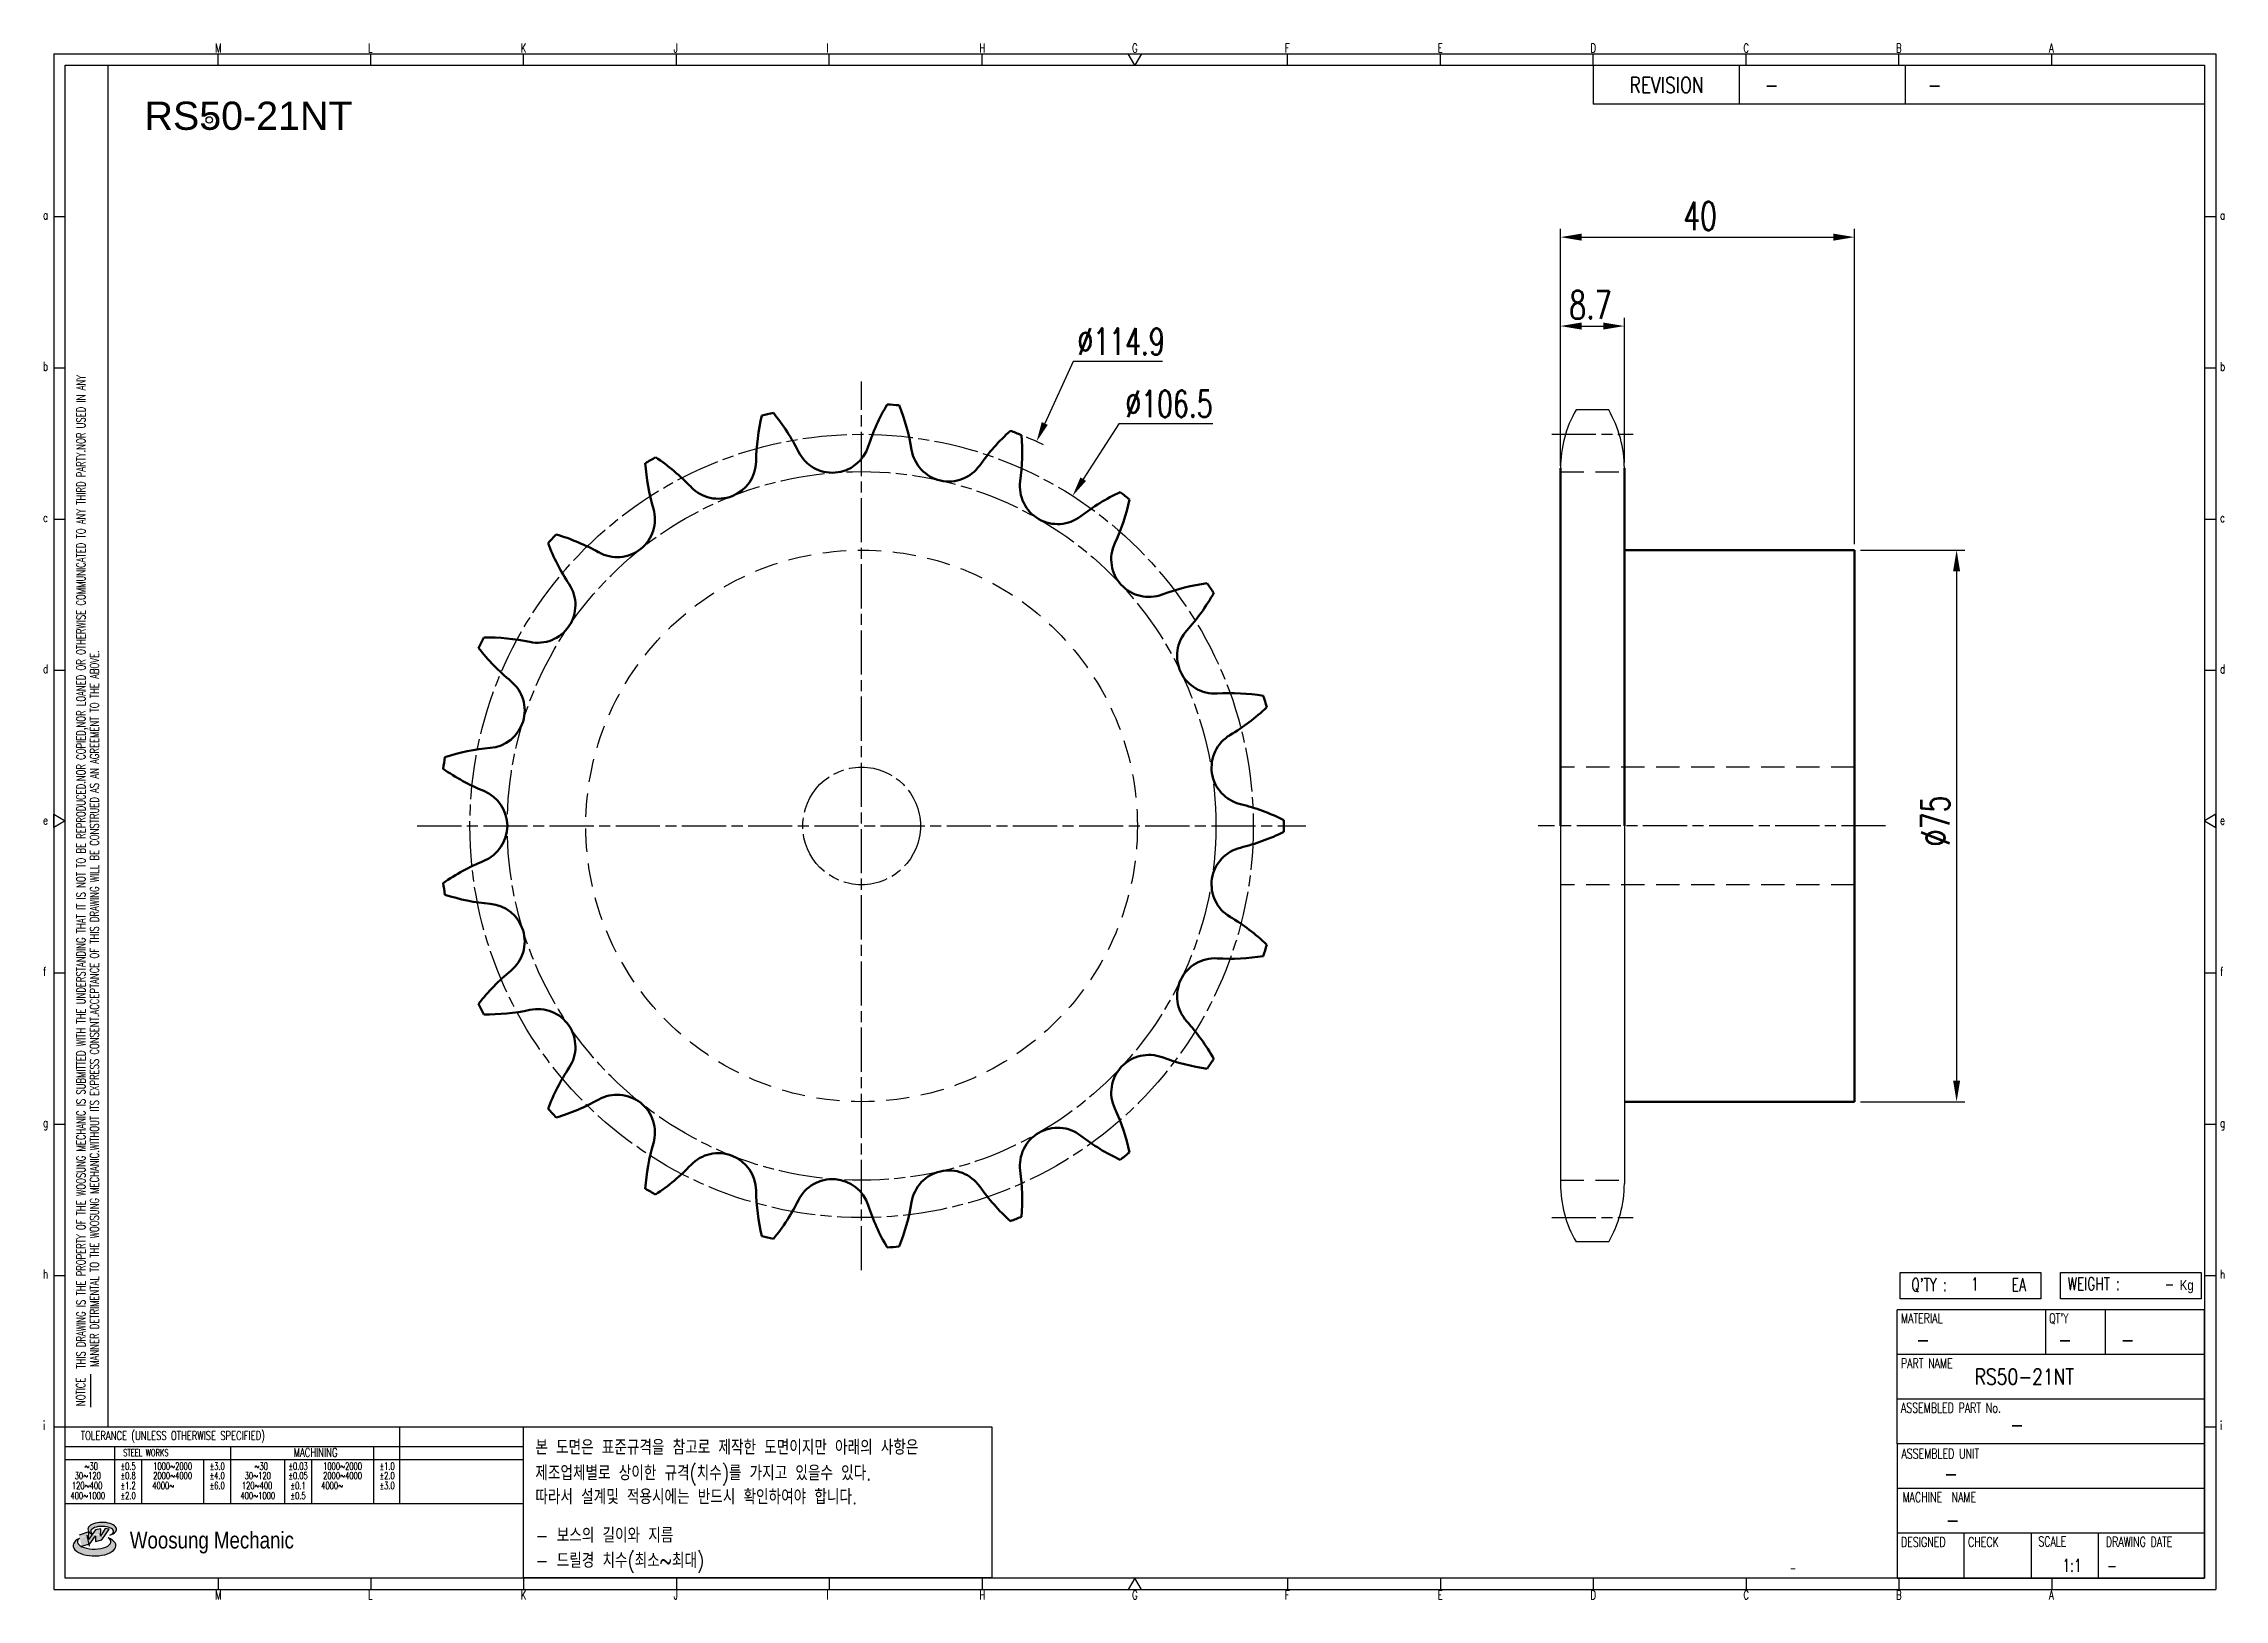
# Model space of a CAD drawing. Header units: millimetres. Extents: x 182 to 478, y 558 to 769.
import ezdxf
from ezdxf.enums import TextEntityAlignment as Align

# ---------------------------------------------------------------- set-up
doc = ezdxf.new("R2010")
doc.units = ezdxf.units.MM
for name, pattern in [('AM_ISO08W050', [18, 12, -1.5, 3, -1.5]), ('AM_ISO08W050x2', [9, 6, -0.75, 1.5, -0.75]), ('HIDDEN', [9.525, 6.35, -3.175])]:
    doc.linetypes.add(name, pattern=pattern)
for name, color, linetype, lineweight in [('1', 7, 'Continuous', 50), ('22', 30, 'AM_ISO08W050', 25), ('VIS', 7, 'Continuous', 50)]:
    doc.layers.add(name, color=color, linetype=linetype, lineweight=lineweight)
for name, color, linetype in [('HL', 2, 'HIDDEN'), ('S-DIM', 7, 'Continuous'), ('TITLE', 7, 'Continuous'), ('도면레이아웃', 7, 'Continuous')]:
    doc.layers.add(name, color=color, linetype=linetype)
doc.styles.add('HAN', font='ROMANS.shx', dxfattribs={"width": 0.7, "bigfont": 'whgtxt.shx'})
doc.styles.add('HKD_ST2', font='romans.shx', dxfattribs={"width": 0.7, "height": 4, "bigfont": '@extfont2.shx'})
doc.styles.add('HSG', font='SIMPLEX.shx', dxfattribs={"width": 0.7, "bigfont": 'HSG.shx'})
doc.styles.add('ROMANS', font='romans.shx', dxfattribs={"width": 0.7, "bigfont": 'whgtxt.shx'})
doc.styles.add('SLDTEXTSTYLE4', font='arial.ttf', dxfattribs={"width": 0.8})
doc.styles.get("Standard").update_dxf_attribs({"font": 'arial.ttf'})
doc.dimstyles.new('APP4', dxfattribs={"dimscale": 1.6, "dimtxt": 2.4, "dimasz": 1.8, "dimexe": 0.7, "dimexo": 0.5, "dimgap": 0.6, "dimtad": 1, "dimtoh": 1, "dimdec": 1, "dimrnd": 0.01, "dimzin": 9, "dimdsep": 46, "dimtxsty": 'HSG', "dimcen": 0, "dimclrd": 1, "dimclre": 1, "dimclrt": 256, "dimazin": 2, "dimtp": 1, "dimtm": 1, "dimtfac": 0.5, "dimtdec": 1, "dimtofl": 0, "dimtmove": 0, "dimatfit": 3, "dimfxl": 0, "dimtvp": 1, "dimtolj": 2, "dimlwd": -1, "dimlwe": -1, "dimarcsym": 0})
doc.dimstyles.new('APP6', dxfattribs={"dimscale": 1.5, "dimtxt": 2.4, "dimasz": 1.8, "dimexe": 0.7, "dimexo": 0.5, "dimgap": 0.6, "dimtad": 1, "dimtoh": 1, "dimdec": 1, "dimrnd": 0.01, "dimzin": 9, "dimdsep": 46, "dimtxsty": 'HSG', "dimcen": 0, "dimclrd": 1, "dimclre": 1, "dimclrt": 256, "dimazin": 2, "dimtp": 1, "dimtm": 1, "dimtfac": 0.5, "dimtdec": 1, "dimtofl": 0, "dimtmove": 0, "dimatfit": 3, "dimfxl": 0, "dimtvp": 1, "dimtolj": 2, "dimlwd": -1, "dimlwe": -1, "dimarcsym": 0})

# ---------------------------------------------------------------- blocks, each defined once
blk = doc.blocks.new('*D9')
at = {"layer": 'Defpoints', "color": 0, "transparency": 16777216}
for p in [(316.7, 715.34), (269.12, 610.81)]:
    blk.add_point(p, dxfattribs=at)
at = {"layer": 'S-DIM', "color": 1, "transparency": 16777216}
for p, q in [((321.66, 726.24), (317.82, 717.8)), ((333.84, 726.24), (321.66, 726.24))]:
    blk.add_line(p, q, dxfattribs=at)
blk.add_arc((292.91, 663.08), 57.42, 64.4788, 67.02, dxfattribs=at)
blk.add_solid([(317.41, 717.99), (318.23, 717.62), (316.7, 715.34)], dxfattribs=at)
at = {"layer": 'S-DIM', "transparency": 16777216, "insert": (328.2, 728.94), "char_height": 3.6, "attachment_point": 5, "style": 'HSG'}
blk.add_mtext('\\A2;∅114.9', dxfattribs=at)
blk = doc.blocks.new('*D10')
at = {"layer": 'Defpoints', "color": 0, "transparency": 16777216}
for p in [(321.6, 707.95), (264.23, 618.21)]:
    blk.add_point(p, dxfattribs=at)
at = {"layer": 'S-DIM', "color": 1, "transparency": 16777216}
for p, q in [((327.87, 717.77), (323.05, 710.23)), ((340.65, 717.77), (327.87, 717.77))]:
    blk.add_line(p, q, dxfattribs=at)
blk.add_solid([(322.67, 710.47), (323.43, 709.99), (321.6, 707.95)], dxfattribs=at)
at = {"layer": 'S-DIM', "transparency": 16777216, "insert": (334.71, 720.47), "char_height": 3.6, "attachment_point": 5, "style": 'HSG'}
blk.add_mtext('\\A2;∅106.5', dxfattribs=at)
blk = doc.blocks.new('*D11')
at = {"layer": 'Defpoints', "color": 0, "transparency": 16777216}
for p in [(396.64, 731.05), (387.94, 711.71), (396.64, 711.71)]:
    blk.add_point(p, dxfattribs=at)
at = {"layer": 'S-DIM', "color": 1, "transparency": 16777216}
for p, q in [((387.94, 712.51), (387.94, 732.17)), ((390.82, 731.05), (393.76, 731.05)), ((396.64, 712.51), (396.64, 732.17))]:
    blk.add_line(p, q, dxfattribs=at)
for points in [[(390.82, 731.53), (390.82, 730.57), (387.94, 731.05)], [(393.76, 731.53), (393.76, 730.57), (396.64, 731.05)]]:
    blk.add_solid(points, dxfattribs=at)
at = {"layer": 'S-DIM', "transparency": 16777216, "insert": (392.01, 733.93), "char_height": 3.84, "attachment_point": 5, "style": 'HSG'}
blk.add_mtext('\\A2;8.7', dxfattribs=at)
blk = doc.blocks.new('*D12')
at = {"layer": 'Defpoints', "color": 0, "transparency": 16777216}
for p in [(427.94, 743.14), (387.94, 711.25), (427.94, 700.58)]:
    blk.add_point(p, dxfattribs=at)
at = {"layer": 'S-DIM', "color": 1, "transparency": 16777216}
for p, q in [((387.94, 712.05), (387.94, 744.26)), ((390.82, 743.14), (425.06, 743.14)), ((427.94, 701.38), (427.94, 744.26))]:
    blk.add_line(p, q, dxfattribs=at)
for points in [[(390.82, 743.62), (390.82, 742.66), (387.94, 743.14)], [(425.06, 743.62), (425.06, 742.66), (427.94, 743.14)]]:
    blk.add_solid(points, dxfattribs=at)
at = {"layer": 'S-DIM', "transparency": 16777216, "insert": (406.93, 746.02), "char_height": 3.84, "attachment_point": 5, "style": 'HSG'}
blk.add_mtext('\\A2;40', dxfattribs=at)
blk = doc.blocks.new('*D13')
at = {"layer": 'Defpoints', "color": 0, "transparency": 16777216}
for p in [(427.94, 700.58), (427.94, 625.58), (441.81, 625.58)]:
    blk.add_point(p, dxfattribs=at)
at = {"layer": 'S-DIM', "color": 1, "transparency": 16777216}
for p, q in [((428.74, 700.58), (442.93, 700.58)), ((441.81, 697.7), (441.81, 628.46)), ((428.74, 625.58), (442.93, 625.58))]:
    blk.add_line(p, q, dxfattribs=at)
for points in [[(441.33, 697.7), (442.29, 697.7), (441.81, 700.58)], [(441.33, 628.46), (442.29, 628.46), (441.81, 625.58)]]:
    blk.add_solid(points, dxfattribs=at)
at = {"layer": 'S-DIM', "transparency": 16777216, "insert": (438.93, 663.76), "char_height": 3.84, "attachment_point": 5, "rotation": 90, "style": 'HSG'}
blk.add_mtext('\\A2;%%c75', dxfattribs=at)
blk = doc.blocks.new('SUYWSHJH')
at = {"layer": '도면레이아웃'}
h = blk.add_hatch(color=10, dxfattribs=at)
h.paths.add_polyline_path([(1.544, 35.177), (1.554, 34.966), (1.779, 35.034), (2.054, 35.422), (1.908, 35.446), (1.728, 35.167), (1.741, 35.439), (1.547, 35.405), (1.292, 35.041), (1.295, 35.33), (0.943, 35.208), (1.03, 34.8), (1.336, 34.885)])
edge = h.paths.add_edge_path()
edge.add_ellipse((1.795, 35.421), major_axis=(-0.53, 0), ratio=0.487785, start_angle=122.36065, end_angle=403.39574)
edge.add_line((1.411, 35.244), (1.419, 35.261))
edge.add_ellipse((1.798, 35.344), major_axis=(-0.423, 0), ratio=0.444396, start_angle=131.58977, end_angle=386.19408, ccw=False)
edge = h.paths.add_edge_path()
edge.add_ellipse((1.512, 34.815), major_axis=(-0.793, 0), ratio=0.480113, start_angle=314.67633, end_angle=590.85213)
edge.add_ellipse((1.501, 34.958), major_axis=(-0.62, 0), ratio=0.43311, start_angle=331.7024, end_angle=574.42495, ccw=False)
for p, q in [((0, 90.118), (80.15, 90.118)), ((0, 90.118), (0, 33.191)), ((6.089, 89.693), (6.089, 90.118)), ((11.753, 89.693), (11.753, 90.118)), ((17.418, 89.693), (17.418, 90.118)), ((23.082, 89.693), (23.082, 90.118)), ((28.746, 89.693), (28.746, 90.118)), ((34.411, 89.693), (34.411, 90.118)), ((45.739, 89.693), (45.739, 90.118)), ((51.404, 89.693), (51.404, 90.118)), ((57.068, 89.693), (57.068, 90.118)), ((62.732, 89.693), (62.732, 90.118)), ((68.397, 89.693), (68.397, 90.118)), ((74.061, 89.693), (74.061, 90.118)), ((80.15, 90.118), (80.15, 33.191)), ((0, 84.085), (0.425, 84.085)), ((79.725, 84.085), (80.15, 84.085)), ((0, 78.478), (0.425, 78.478)), ((79.725, 78.478), (80.15, 78.478)), ((0, 72.87), (0.425, 72.87)), ((79.725, 72.87), (80.15, 72.87)), ((0, 67.262), (0.425, 67.262)), ((79.725, 67.262), (80.15, 67.262)), ((0, 56.047), (0.425, 56.047)), ((79.725, 56.047), (80.15, 56.047)), ((0, 50.439), (0.425, 50.439)), ((79.725, 50.439), (80.15, 50.439)), ((0, 44.832), (0.425, 44.832)), ((79.725, 44.832), (80.15, 44.832)), ((1.377, 39.947), (1.377, 41.174)), ((0, 39.224), (0.425, 39.224)), ((79.725, 39.224), (80.15, 39.224)), ((0, 33.191), (80.15, 33.191)), ((6.089, 33.616), (6.089, 33.191)), ((11.753, 33.616), (11.753, 33.191)), ((17.418, 33.616), (17.418, 33.191)), ((23.082, 33.616), (23.082, 33.191)), ((28.746, 33.616), (28.746, 33.191)), ((34.411, 33.616), (34.411, 33.191)), ((45.739, 33.616), (45.739, 33.191)), ((51.404, 33.616), (51.404, 33.191)), ((57.068, 33.616), (57.068, 33.191)), ((62.732, 33.616), (62.732, 33.191)), ((68.397, 33.616), (68.397, 33.191)), ((74.061, 33.616), (74.061, 33.191))]:
    blk.add_line(p, q)
at = {"color": 2}
for p, q in [((2.017, 39.224), (2.017, 89.693)), ((0.425, 39.224), (17.418, 39.224)), ((12.816, 39.224), (12.816, 36.382)), ((17.418, 33.616), (17.418, 39.224)), ((0.425, 38.487), (17.418, 38.487)), ((0.425, 38.012), (17.418, 38.012)), ((2.257, 38.487), (2.257, 36.382)), ((3.257, 38.012), (3.257, 36.382)), ((5.557, 38.012), (5.557, 36.382)), ((6.557, 38.5), (6.557, 36.382)), ((8.557, 38.012), (8.557, 36.382)), ((9.557, 38.026), (9.557, 36.382)), ((11.857, 38.487), (11.857, 36.382)), ((0.425, 36.382), (17.418, 36.382))]:
    blk.add_line(p, q, dxfattribs=at)
at = {"color": 6, "ltscale": 0.5}
for p, q in [((57.068, 89.693), (57.068, 88.246)), ((62.47, 89.693), (62.47, 88.246)), ((68.635, 89.693), (68.635, 88.246)), ((79.725, 88.246), (57.068, 88.246)), ((68.336, 38.59), (68.336, 43.563)), ((79.725, 43.563), (68.336, 43.563)), ((73.827, 43.563), (73.827, 41.905)), ((76.037, 43.563), (76.037, 41.905)), ((79.725, 38.59), (79.725, 43.563)), ((79.725, 41.905), (68.336, 41.905)), ((79.725, 40.248), (68.336, 40.248)), ((68.336, 38.59), (68.336, 33.616)), ((79.725, 38.59), (68.336, 38.59)), ((79.725, 33.616), (79.725, 38.59)), ((79.725, 36.932), (68.336, 36.932)), ((79.725, 35.274), (68.336, 35.274)), ((70.822, 33.616), (70.822, 35.274)), ((73.309, 33.616), (73.309, 35.274)), ((75.796, 33.616), (75.796, 35.274)), ((68.336, 33.616), (79.725, 33.616))]:
    blk.add_line(p, q, dxfattribs=at)
for points in [[(40.075, 89.693), (39.83, 90.118), (40.32, 90.118)], [(0.425, 89.693), (79.725, 89.693), (79.725, 33.616), (0.425, 33.616)], [(0.425, 61.679), (0, 61.433), (0, 61.924)], [(79.725, 61.679), (80.15, 61.433), (80.15, 61.924)], [(40.075, 33.616), (39.83, 33.191), (40.32, 33.191)]]:
    blk.add_lwpolyline(points, close=True)
at = {"layer": 'TITLE', "color": 20}
for p, q in [((68.449, 43.961), (68.449, 44.936)), ((68.449, 44.936), (73.654, 44.936)), ((73.654, 44.936), (73.654, 43.961)), ((74.39, 43.961), (74.39, 44.936)), ((74.39, 44.936), (79.595, 44.936)), ((79.595, 44.936), (79.595, 43.961)), ((73.654, 43.961), (68.449, 43.961)), ((79.595, 43.961), (74.39, 43.961))]:
    blk.add_line(p, q, dxfattribs=at)
at = {"layer": '도면레이아웃'}
for p, q in [((1.295, 35.33), (0.943, 35.208)), ((1.03, 34.8), (1.336, 34.885)), ((1.224, 35.208), (1.311, 34.8)), ((1.224, 35.208), (1.224, 35.208)), ((1.547, 35.405), (1.292, 35.041)), ((1.292, 35.041), (1.295, 35.33)), ((1.336, 34.885), (1.544, 35.177)), ((1.419, 35.261), (1.411, 35.244)), ((1.544, 35.177), (1.554, 34.966)), ((1.741, 35.439), (1.547, 35.405)), ((1.554, 34.966), (1.779, 35.034)), ((1.908, 35.446), (1.728, 35.167)), ((1.728, 35.167), (1.741, 35.439)), ((1.779, 35.034), (2.054, 35.422)), ((2.054, 35.422), (1.908, 35.446))]:
    blk.add_line(p, q, dxfattribs=at)
for centre, major_axis, ratio, start_param, end_param in [((1.795, 35.421), (-0.53, 0), 0.487785, 2.135596, 7.040584), ((1.512, 34.815), (-0.793, 0), 0.480113, 5.492138, 10.312315), ((1.501, 34.958), (-0.62, 0), 0.43311, 5.789299, 10.025607), ((1.798, 35.344), (-0.423, 0), 0.444396, 2.296675, 6.740358)]:
    blk.add_ellipse(centre, major_axis=major_axis, ratio=ratio, start_param=start_param, end_param=end_param, dxfattribs=at)
at = {"color": 4, "style": 'HKD_ST2', "width": 0.7}
for s, p in [('M', (5.988, 90.164)), ('L', (11.652, 90.164)), ('K', (17.316, 90.164)), ('J', (22.981, 90.164)), ('I', (28.645, 90.164)), ('H', (34.309, 90.164)), ('G', (39.974, 90.164)), ('F', (45.638, 90.164)), ('E', (51.302, 90.164)), ('D', (56.967, 90.164)), ('C', (62.631, 90.164)), ('B', (68.295, 90.164)), ('A', (73.96, 90.164)), ('a', (-0.395, 83.976)), ('a', (80.305, 83.97)), ('b', (-0.395, 78.368)), ('b', (80.305, 78.362)), ('c', (-0.395, 72.76)), ('c', (80.305, 72.754)), ('d', (-0.395, 67.153)), ('d', (80.305, 67.147)), ('e', (-0.395, 61.545)), ('e', (80.305, 61.539)), ('f', (-0.395, 55.937)), ('f', (80.305, 55.931)), ('g', (-0.395, 50.33)), ('g', (80.305, 50.324)), ('h', (-0.395, 44.722)), ('h', (80.305, 44.716)), ('i', (-0.395, 39.114)), ('i', (80.305, 39.108)), ('M', (5.988, 32.824)), ('L', (11.652, 32.824)), ('K', (17.316, 32.824)), ('J', (22.981, 32.824)), ('I', (28.645, 32.824)), ('H', (34.309, 32.824)), ('G', (39.974, 32.824)), ('F', (45.638, 32.824)), ('E', (51.302, 32.824)), ('D', (56.967, 32.824)), ('C', (62.631, 32.824)), ('B', (68.295, 32.824)), ('A', (73.96, 32.824))]:
    blk.add_text(s, height=0.326, dxfattribs=at).set_placement(p)
for s, height, style, width, p in [('REVISION', 0.5806, 'HAN', 0.8, (58.415, 88.664)), ('-', 0.581, 'HAN', 0.8, (63.426, 88.664)), ('-', 0.581, 'HAN', 0.8, (69.468, 88.664)), ("Q'TY : ", 0.4746, 'HKD_ST2', 0.7, (68.857, 44.253)), ('1', 0.475, 'HKD_ST2', 0.7, (71.071, 44.275)), ('EA', 0.4746, 'HKD_ST2', 0.7, (72.578, 44.253)), ('WEIGHT : ', 0.4746, 'HKD_ST2', 0.7, (74.65, 44.286)), ('-', 0.581, 'HAN', 0.8, (69.029, 42.157)), ('-', 0.581, 'HAN', 0.8, (74.289, 42.157)), ('-', 0.581, 'HAN', 0.8, (76.623, 42.157)), ('-', 0.581, 'HAN', 0.8, (72.515, 39.013)), ('-', 0.581, 'HAN', 0.8, (70.067, 37.189)), ('-', 0.581, 'HAN', 0.8, (70.126, 35.48)), ('1:1', 0.4746, 'HKD_ST2', 0.7, (74.458, 33.848)), ('-', 0.475, 'HKD_ST2', 0.7, (76.112, 33.837))]:
    blk.add_text(s, height=height, dxfattribs=dict(style=style, width=width)).set_placement(p)
at = {"color": 6, "style": 'HKD_ST2', "width": 0.7}
for s, p in [(' THIS DRAWING IS THE PROPERTY OF THE WOOSUNG MECHANIC IS SUBMITTED WITH THE UNDERSTANDING THAT IT IS NOT TO BE REPRODUCED.NOR COPIED,NOR LOANED OR OTHERWISE COMMUNICATED TO ANY THIRD PARTY.NOR USED IN ANY', (1.173, 41.217)), ('MANNER DETRIMENTAL TO THE WOOSUNG MECHANIC.WITHOUT ITS EXPRESS CONSENT.ACCEPTANCE OF THIS DRAWING WILL BE CONSTRUED AS AN AGREEMENT TO THE ABOVE.', (1.672, 41.447))]:
    blk.add_text(s, height=0.326266, rotation=90, dxfattribs=at).set_placement(p)
at = {"style": 'HKD_ST2', "width": 0.7}
blk.add_text('-', height=0.475, dxfattribs=at).set_placement((78.613, 44.286), align=Align.RIGHT)
at = {"color": 4, "style": 'HKD_ST2', "width": 0.7}
for s, height, p in [('MATERIAL', 0.3651, (68.474, 43.425)), ("QT'Y", 0.3651, (73.965, 43.425)), ('PART NAME', 0.3651, (68.474, 41.756)), ('ASSEMBLED PART No.', 0.36511, (68.474, 40.109)), ('ASSEMBLED UNIT', 0.36511, (68.49, 38.408)), ('MACHINE  NAME', 0.36511, (68.532, 36.794)), ('DESIGNED', 0.3651, (68.474, 35.136)), ('CHECK', 0.3651, (70.961, 35.136)), ('SCALE', 0.3651, (73.566, 35.153)), ('DRAWING DATE', 0.36511, (76.071, 35.141))]:
    blk.add_text(s, height=height, dxfattribs=at).set_placement(p, align=Align.TOP_LEFT)
at = {"style": 'HKD_ST2', "width": 0.7}
blk.add_text('NOTICE', height=0.3263, rotation=90, dxfattribs=at).set_placement((1.163, 39.988))
for s, height, style, width, p in [('TOLERANCE (UNLESS OTHERWISE SPECIFIED)', 0.32627, 'HKD_ST2', 0.7, (4.417, 38.896)), ('-', 0.326, 'ROMANS', 0.65, (64.469, 33.975))]:
    blk.add_text(s, height=height, dxfattribs=dict(style=style, width=width)).set_placement(p, align=Align.MIDDLE_CENTER)
at = {"color": 4, "style": 'HKD_ST2', "width": 0.7}
for s, height, p in [('STEEL WORKS', 0.26101, (3.416, 38.268)), ('MACHINING', 0.3263, (9.707, 38.27)), ('%%P0.5', 0.261, (2.757, 37.762)), ('%%P0.8', 0.261, (2.757, 37.411)), ('%%P3.0', 0.261, (6.057, 37.762)), ('%%P4.0', 0.261, (6.057, 37.411)), ('%%P0.03', 0.261, (9.057, 37.762)), ('%%P0.05', 0.261, (9.057, 37.411)), ('%%P1.0', 0.261, (12.357, 37.762)), ('%%P2.0', 0.261, (12.357, 37.411)), ('%%P1.2', 0.261, (2.757, 37.045)), ('%%P2.0', 0.261, (2.757, 36.67)), ('%%P6.0', 0.261, (6.057, 37.045)), ('%%P0.1', 0.261, (9.057, 37.045)), ('%%P0.5', 0.261, (9.057, 36.67)), ('%%P3.0', 0.261, (12.357, 37.045))]:
    blk.add_text(s, height=height, dxfattribs=at).set_placement(p, align=Align.MIDDLE)
for s, height, p in [('30%%126120', 0.261, (1.263, 37.411)), ('%%12630', 0.261, (1.389, 37.762)), ('2000%%1264000', 0.26101, (4.407, 37.411)), ('1000%%1262000', 0.26101, (4.407, 37.762)), ('30%%126120', 0.261, (7.563, 37.411)), ('%%12630', 0.261, (7.689, 37.762)), ('2000%%1264000', 0.26101, (10.707, 37.411)), ('1000%%1262000', 0.26101, (10.707, 37.762)), ('400%%1261000', 0.26101, (1.263, 36.67)), ('120%%126400', 0.26101, (1.237, 37.045)), ('4000%%126', 0.261, (4.061, 37.045)), ('400%%1261000', 0.26101, (7.563, 36.67)), ('120%%126400', 0.26101, (7.537, 37.045)), ('4000%%126', 0.261, (10.321, 37.045))]:
    blk.add_text(s, height=height, dxfattribs=at).set_placement(p, align=Align.MIDDLE_CENTER)
at = {"color": 1, "style": 'SLDTEXTSTYLE4', "width": 0.8}
blk.add_text('Woosung Mechanic', height=0.61957, dxfattribs=at).set_placement((2.822, 34.711))
at = {"layer": 'TITLE', "width": 0.8}
blk.add_text('Kg', height=0.3789, dxfattribs=at).set_placement((78.807, 44.286))

msp = doc.modelspace()

# ---------------------------------------------------------------- linework, layer by layer
for p, q in [((394.51, 719.65), (390.06, 719.65)), ((387.94, 663.08), (387.94, 614.45)), ((396.64, 663.08), (396.64, 614.45)), ((394.51, 606.51), (390.06, 606.51))]:
    msp.add_line(p, q)
at = {"color": 4}
msp.add_lwpolyline([(246.95, 581.39), (310.64, 581.39), (310.64, 560.82), (246.95, 560.82)], close=True, dxfattribs=at)
msp.add_circle((204.21, 759.07), 0.443)
for centre, start, end in [((403.81, 711.71), 150, 180), ((380.76, 711.71), 0, 30), ((403.81, 614.45), 180, 210), ((380.76, 614.45), 330, 0)]:
    msp.add_arc(centre, 15.87, start, end)
at = {"layer": '1'}
for centre, radius, start, end in [((306.61, 712.29), 28.04, 166.4058, 179.2857), ((292.91, 663.08), 57.42, 102.054, 103.6603), ((259.22, 701.47), 28.04, 26.4286, 39.3085), ((320.5, 706.07), 28.04, 149.263, 162.1429), ((292.91, 663.08), 57.42, 84.9111, 86.5174), ((272.04, 709.7), 28.04, 9.2857, 22.1656), ((288.93, 716.24), 5.13, 206.4286, 342.1429), ((331.95, 696.02), 28.04, 132.1201, 145), ((292.91, 663.08), 57.42, 67.7683, 69.3746), ((286.71, 713.78), 28.04, 352.1429, 5.0227), ((292.91, 663.08), 57.42, 119.1969, 120.8031), ((291.49, 714.14), 28.04, 183.5487, 196.4286), ((249.4, 689.84), 28.04, 43.5714, 56.4513), ((273.44, 712.7), 5.13, 223.5714, 359.2857), ((304.77, 715.05), 5.13, 189.2857, 325), ((319.57, 709.25), 5.13, 172.1429, 307.8571), ((259.68, 704.76), 5.13, 240.7143, 16.4286), ((339.92, 683.05), 28.04, 114.9773, 127.8571), ((301.93, 713.36), 28.04, 335, 347.8799), ((292.91, 663.08), 57.42, 50.6254, 52.2317), ((292.91, 663.08), 57.42, 136.3397, 137.946), ((276.51, 711.45), 28.04, 200.6915, 213.5714), ((243.45, 675.82), 28.04, 60.7143, 73.5942), ((331.99, 699.34), 5.13, 155, 290.7143), ((248.87, 693.11), 5.13, 257.8571, 33.5714), ((343.72, 668.31), 28.04, 97.8344, 110.7143), ((316.34, 708.47), 28.04, 317.8571, 330.737), ((292.91, 663.08), 57.42, 33.4826, 35.0889), ((292.91, 663.08), 57.42, 153.4826, 155.0889), ((241.89, 660.68), 28.04, 77.8571, 90.737), ((340.94, 686.21), 5.13, 137.8571, 273.5714), ((262.98, 704.47), 28.04, 217.8344, 230.7143), ((241.97, 678.79), 5.13, 275, 50.7143), ((343.01, 653.1), 28.04, 80.6915, 93.5714), ((328.68, 699.54), 28.04, 300.7143, 313.5942), ((292.91, 663.08), 57.42, 16.3397, 17.946), ((244.86, 645.75), 28.04, 95, 107.8799), ((345.63, 671.02), 5.13, 120.7143, 256.4286), ((292.91, 663.08), 57.42, 170.6254, 172.2317), ((252.11, 693.81), 28.04, 234.9773, 247.8571), ((239.61, 663.08), 5.13, 292.1429, 67.8571), ((337.84, 638.78), 28.04, 63.5487, 76.4286), ((337.84, 687.38), 28.04, 283.5714, 296.4513), ((292.91, 663.08), 57.42, 359.1969, 0.8031), ((252.11, 632.35), 28.04, 112.1429, 125.0227), ((345.63, 655.13), 5.13, 103.5714, 239.2857), ((292.91, 663.08), 57.42, 187.7683, 189.3746), ((244.86, 680.41), 28.04, 252.1201, 265), ((241.97, 647.37), 5.13, 309.2857, 85), ((328.68, 626.62), 28.04, 46.4058, 59.2857), ((292.91, 663.08), 57.42, 342.054, 343.6603), ((340.94, 639.95), 5.13, 86.4286, 222.1429), ((343.01, 673.06), 28.04, 266.4286, 279.3085), ((262.98, 621.69), 28.04, 129.2857, 142.1656), ((292.91, 663.08), 57.42, 204.9111, 206.5174), ((241.89, 665.48), 28.04, 269.263, 282.1429), ((248.87, 633.05), 5.13, 326.4286, 102.1429), ((316.34, 617.69), 28.04, 29.263, 42.1429), ((331.99, 626.82), 5.13, 69.2857, 205), ((276.51, 614.71), 28.04, 146.4286, 159.3085), ((343.72, 657.85), 28.04, 249.2857, 262.1656), ((292.91, 663.08), 57.42, 324.9111, 326.5174), ((243.45, 650.33), 28.04, 286.4058, 299.2857), ((259.68, 621.4), 5.13, 343.5714, 119.2857), ((292.91, 663.08), 57.42, 222.054, 223.6603), ((301.93, 612.8), 28.04, 12.1201, 25), ((291.49, 612.02), 28.04, 163.5714, 176.4513), ((319.57, 616.91), 5.13, 52.1429, 187.8571), ((339.92, 643.1), 28.04, 232.1429, 245.0227), ((249.4, 636.32), 28.04, 303.5487, 316.4286), ((273.44, 613.46), 5.13, 0.7143, 136.4286), ((292.91, 663.08), 57.42, 307.7683, 309.3746), ((288.93, 609.92), 5.13, 17.8571, 153.5714), ((304.77, 611.11), 5.13, 35, 170.7143), ((331.95, 630.14), 28.04, 215, 227.8799), ((286.71, 612.38), 28.04, 354.9773, 7.8571), ((292.91, 663.08), 57.42, 239.1969, 240.8031), ((306.61, 613.87), 28.04, 180.7143, 193.5942), ((259.22, 624.69), 28.04, 320.6915, 333.5714), ((320.5, 620.09), 28.04, 197.8571, 210.737), ((272.04, 616.46), 28.04, 337.8344, 350.7143), ((292.91, 663.08), 57.42, 290.6254, 292.2317), ((292.91, 663.08), 57.42, 256.3397, 257.946), ((292.91, 663.08), 57.42, 273.4826, 275.0889)]:
    msp.add_arc(centre, radius, start, end, dxfattribs=at)
at = {"layer": '22', "color": 4, "linetype": 'AM_ISO08W050x2'}
for p, q in [((292.91, 602.66), (292.91, 723.5)), ((232.49, 663.08), (353.34, 663.08)), ((432.15, 663.08), (384.91, 663.08))]:
    msp.add_line(p, q, dxfattribs=at)
at = {"layer": '22', "linetype": 'AM_ISO08W050x2'}
for p, q in [((386.76, 716.34), (397.82, 716.34)), ((386.76, 609.82), (397.82, 609.82))]:
    msp.add_line(p, q, dxfattribs=at)
at = {"layer": '22', "color": 4, "linetype": 'AM_ISO08W050x2'}
for radius in [53.26, 48.18, 8]:
    msp.add_circle((292.91, 663.08), radius, dxfattribs=at)
at = {"layer": 'HL', "ltscale": 0.5}
for p, q in [((387.94, 711.25), (396.64, 711.25)), ((427.94, 671.08), (387.94, 671.08)), ((427.94, 655.08), (387.94, 655.08)), ((387.94, 614.91), (396.64, 614.91))]:
    msp.add_line(p, q, dxfattribs=at)
msp.add_circle((292.91, 663.08), 37.5, dxfattribs=at)
at = {"layer": 'VIS'}
for p, q in [((387.94, 663.08), (387.94, 711.71)), ((396.64, 663.08), (396.64, 711.71)), ((427.94, 700.58), (396.64, 700.58)), ((427.94, 700.58), (427.94, 625.58)), ((427.94, 625.58), (396.64, 625.58))]:
    msp.add_line(p, q, dxfattribs=at)

# ---------------------------------------------------------------- block references
at = {"xscale": 3.668350565387501, "yscale": 3.668350565387501, "zscale": 3.668350565387501}
msp.add_blockref('SUYWSHJH', (183.06, 437.5), dxfattribs=at)

# ---------------------------------------------------------------- texts
at = {"color": 2}
msp.add_text('RS50-21NT', height=3.833, dxfattribs=at).set_placement((195.41, 757.73))
at = {"style": 'HAN', "width": 0.8}
msp.add_text('RS50-21NT', height=2.13, dxfattribs=at).set_placement((444.27, 587.12))
at = {"color": 4, "style": 'HAN', "width": 0.8}
for s, p in [('본 도면은 표준규격을 참고로 제작한 도면이지만 아래의 사항은', (248.55, 577.58)), ('제조업체별로 상이한 규격(치수)를 가지고 있을수 있다.', (248.55, 574.09)), ('따라서 설계및 적용시에는 반드시 확인하여야 합니다.', (248.55, 570.85)), ('- 보스의 길이와 지름', (248.55, 565.62)), ('- 드릴경 치수(최소~최대)', (248.55, 562.19))]:
    msp.add_text(s, height=2.0153, dxfattribs=at).set_placement(p)

# ---------------------------------------------------------------- dimensions: what is measured, and where the dimension line sits
at = {"layer": 'S-DIM', "color": 3}
for base, p1, p2, picture, middle in [((427.94, 743.14), (387.94, 711.25), (427.94, 700.58), '*D12', (406.93, 743.14)), ((396.64, 731.05), (387.94, 711.71), (396.64, 711.71), '*D11', (392.01, 731.05))]:
    dim = msp.add_linear_dim(base=base, p1=p1, p2=p2, dimstyle='APP4', dxfattribs=at)
    dim.commit()
    dim.dimension.update_dxf_attribs({"geometry": picture, "text_midpoint": middle, "dimtype": 160})
for p1, p2, picture, middle in [((269.12, 610.81), (316.7, 715.34), '*D9', (328.2, 726.24)), ((264.23, 618.21), (321.6, 707.95), '*D10', (334.71, 717.77))]:
    dim = msp.add_diameter_dim_2p(p1=p1, p2=p2, dimstyle='APP6', dxfattribs=at)
    dim.commit()
    dim.dimension.update_dxf_attribs({"geometry": picture, "text_midpoint": middle, "dimtype": 163})
dim = msp.add_linear_dim(base=(441.81, 625.58), p1=(427.94, 700.58), p2=(427.94, 625.58), angle=90, text='%%c<>', dimstyle='APP4', dxfattribs=at)
dim.commit()
dim.dimension.update_dxf_attribs({"geometry": '*D13', "text_midpoint": (441.81, 663.76), "dimtype": 160})

doc.saveas('drawing.dxf')
